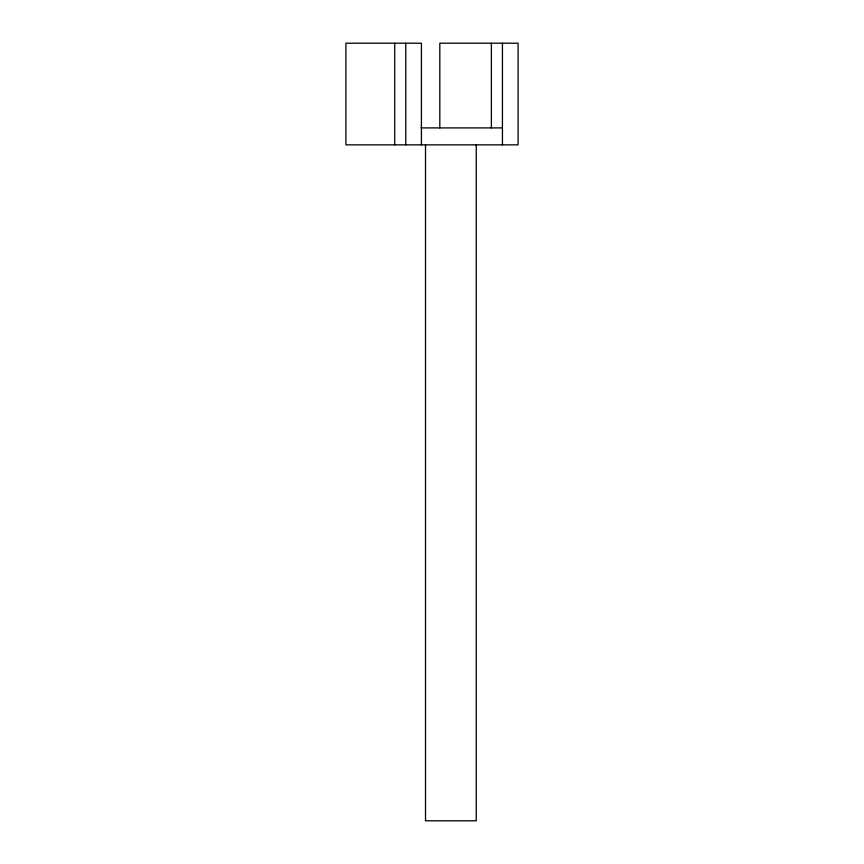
<?xml version="1.0" encoding="UTF-8"?>
<svg xmlns="http://www.w3.org/2000/svg" width="864" height="864" viewBox="0 0 864 864"><rect width="100%" height="100%" fill="white"/><g stroke="black" fill="none" stroke-linecap="round" stroke-linejoin="round"><path stroke-width="1.3" d="M420.995 127.904L502.438 127.904M502.438 43.2L502.438 144.85M491.378 43.2L491.378 127.904M476.237 144.85L476.237 820.8L425.509 820.8L425.509 144.85M439.819 127.904L439.819 43.2L518.087 43.2L518.087 144.85L345.913 144.85L345.913 43.2L421.416 43.2L421.416 144.85M405.767 43.2L405.767 144.85M394.718 43.2L394.718 144.85"/></g></svg>
